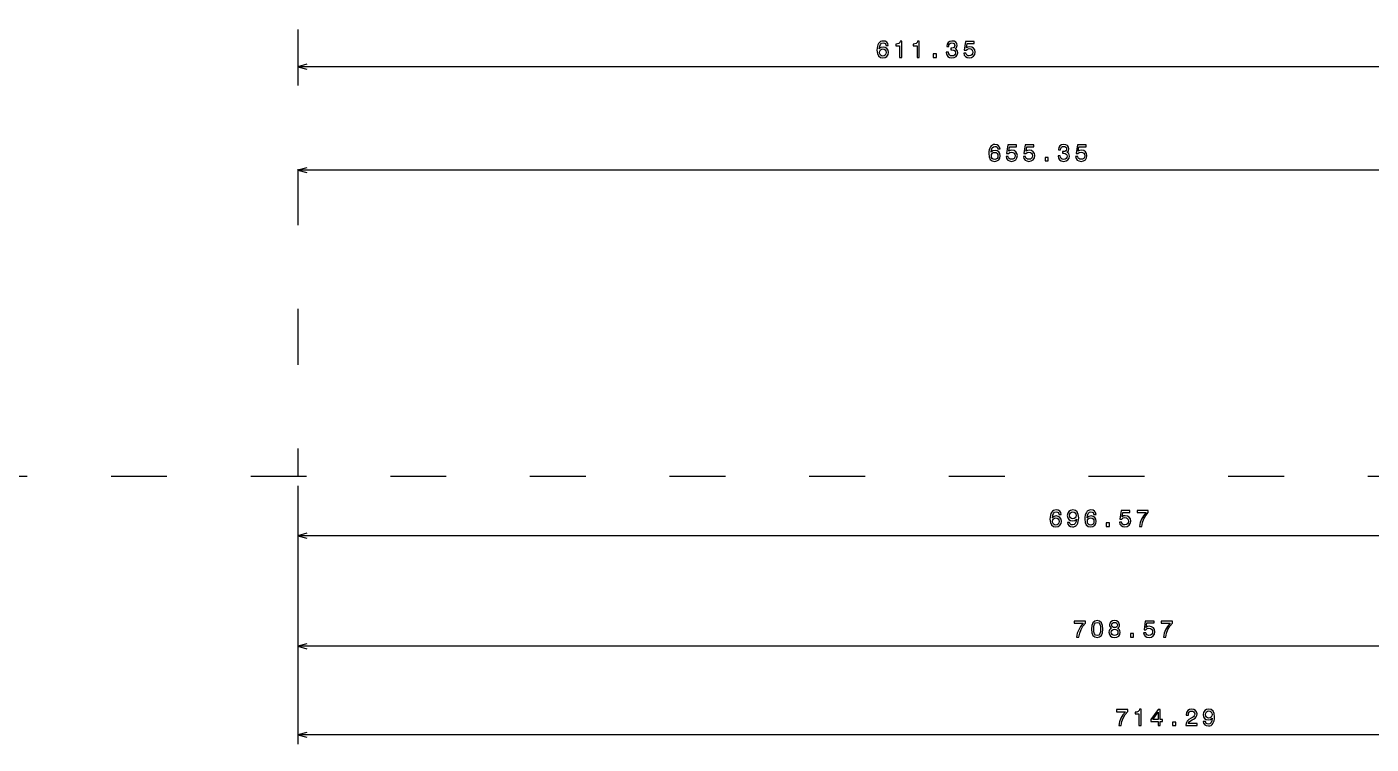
# Model space of a CAD drawing. Extents: x 170 to 1081, y 264 to 588.
# Drawn here: x 527.5 to 816.3, y 284.3 to 438.4 of the extents above; entities that cross this region are included whole.
import ezdxf

# ---------------------------------------------------------------- set-up
doc = ezdxf.new("R2010")
doc.units = 0
doc.linetypes.add('DASHSPACE', pattern=[30, 12, -18])
doc.layers.get('0').update_dxf_attribs({"linetype": 'CONTINUOUS'})

msp = doc.modelspace()

# ---------------------------------------------------------------- linework, layer by layer
at = {"color": 7, "linetype": 'DASHSPACE'}
for p, q in [((585.75769, 527.775024), (585.75769, 341.758179)), ((917.613525, 341.758179), (249.473969, 341.758179))]:
    msp.add_line(p, q, dxfattribs=at)
at = {"color": 7}
for p, q in [((891.431763, 429.79126), (585.75769, 429.79126)), ((913.433472, 407.564575), (585.75769, 407.564575)), ((585.75769, 339.758179), (585.75769, 303.2677)), ((585.75769, 339.758179), (585.75769, 284.254395)), ((934.041138, 329.034424), (585.75769, 329.034424)), ((940.0448, 305.2677), (585.75769, 305.2677)), ((942.902283, 286.254395), (585.75769, 286.254395))]:
    msp.add_line(p, q, dxfattribs=at)
at = {"color": 7, "ltscale": 0.318094}
msp.add_line((585.75769, 339.758179), (585.75769, 327.034424), dxfattribs=at)
at = {"color": 7}
for points in [[(712.590637, 434.348145), (712.494812, 434.756714), (712.272949, 435.059326), (711.929993, 435.250854), (711.486206, 435.316528), (711.18866, 435.281128), (710.931396, 435.185303), (710.704468, 435.029053), (710.512817, 434.807129), (710.361572, 434.529785), (710.25061, 434.191895), (710.179993, 433.793457), (710.15979, 433.344604), (710.240479, 432.628418), (710.48761, 432.109009), (710.886047, 431.796265), (711.430725, 431.69043), (711.919922, 431.781128), (712.293091, 432.018188), (712.535156, 432.391357), (712.620911, 432.865479), (712.535156, 433.344604), (712.303223, 433.712769), (711.945129, 433.944702), (711.501343, 434.025391), (711.022217, 433.924561), (710.664124, 433.637085), (710.739807, 434.191895), (710.901184, 434.59021), (711.148315, 434.827271), (711.491211, 434.907959), (711.743408, 434.867676), (711.935059, 434.761719), (712.061096, 434.585205), (712.126709, 434.348145)], [(712.131714, 432.860474), (712.076233, 432.542725), (711.935059, 432.300659), (711.708069, 432.139282), (711.425659, 432.088867), (711.128113, 432.139282), (710.901184, 432.295532), (710.754944, 432.537598), (710.709534, 432.855347), (710.759949, 433.168091), (710.901184, 433.405151), (711.133179, 433.556396), (711.445862, 433.611816), (711.718201, 433.556396), (711.935059, 433.410156), (712.076233, 433.173096)], [(715.025513, 431.79126), (715.484497, 431.79126), (715.484497, 435.316528), (715.141541, 435.316528), (715.050781, 435.008789), (714.869202, 434.802124), (714.591797, 434.68103), (714.208496, 434.640625), (714.208496, 434.282593), (715.025513, 434.282593)], [(718.761536, 431.79126), (719.220459, 431.79126), (719.220459, 435.316528), (718.877563, 435.316528), (718.786743, 435.008789), (718.605225, 434.802124), (718.32782, 434.68103), (717.94458, 434.640625), (717.94458, 434.282593), (718.761536, 434.282593)], [(725.053467, 432.890625), (725.053467, 432.855347), (725.134155, 432.371216), (725.371216, 432.008179), (725.744385, 431.776123), (726.238647, 431.69043), (726.763123, 431.776123), (727.156494, 431.998047), (727.408691, 432.351074), (727.499451, 432.804932), (727.459106, 433.102539), (727.348145, 433.344604), (727.166626, 433.531128), (726.9245, 433.667358), (727.252319, 433.939697), (727.368347, 434.373413), (727.292664, 434.766724), (727.075806, 435.064331), (726.722778, 435.250854), (726.238647, 435.316528), (725.78479, 435.23584), (725.436768, 435.013916), (725.209839, 434.660889), (725.134155, 434.191895), (725.134155, 434.156494), (725.583008, 434.156494), (725.623352, 434.479248), (725.754517, 434.711304), (725.966309, 434.852539), (726.263855, 434.902954), (726.526123, 434.862549), (726.717773, 434.756714), (726.83374, 434.585205), (726.87915, 434.353271), (726.83374, 434.106079), (726.712708, 433.939697), (726.500854, 433.838867), (726.21344, 433.808594), (726.016724, 433.813599), (726.016724, 433.415161), (726.263855, 433.425293), (726.581604, 433.379883), (726.818604, 433.258789), (726.959839, 433.062134), (727.010254, 432.804932), (726.954773, 432.512451), (726.808533, 432.295532), (726.576538, 432.159424), (726.268921, 432.114014), (725.951172, 432.164429), (725.719177, 432.315796), (725.572937, 432.557861), (725.517456, 432.890625)], [(728.809692, 432.704102), (728.920654, 432.290527), (729.167725, 431.967773), (729.530884, 431.765991), (729.994873, 431.69043), (730.504211, 431.781128), (730.902588, 432.02832), (731.154785, 432.421631), (731.25061, 432.926025), (731.164856, 433.39502), (730.922791, 433.763184), (730.544556, 434.000244), (730.055359, 434.085938), (729.677124, 434.025391), (729.384644, 433.859009), (729.525818, 434.802124), (731.05896, 434.802124), (731.05896, 435.215576), (729.187927, 435.215576), (728.910522, 433.359741), (729.313965, 433.359741), (729.606506, 433.59668), (729.979736, 433.682495), (730.30249, 433.626953), (730.549561, 433.465576), (730.705933, 433.218506), (730.761414, 432.900757), (730.705933, 432.583008), (730.544556, 432.335938), (730.297424, 432.179565), (729.979736, 432.124146), (729.712402, 432.159424), (729.505615, 432.275391), (729.35437, 432.456909), (729.278687, 432.704102)], [(722.240356, 431.79126), (722.93634, 431.79126), (722.93634, 432.542725), (722.240356, 432.542725)], [(736.613281, 412.12146), (736.517456, 412.530029), (736.295532, 412.832642), (735.952576, 413.02417), (735.508789, 413.089844), (735.211243, 413.054443), (734.954041, 412.958618), (734.727051, 412.802368), (734.5354, 412.580444), (734.384155, 412.303101), (734.273193, 411.96521), (734.202576, 411.566772), (734.182373, 411.11792), (734.263062, 410.401733), (734.510254, 409.882324), (734.90863, 409.56958), (735.453308, 409.463745), (735.942505, 409.554443), (736.315674, 409.791504), (736.557739, 410.164673), (736.643494, 410.638794), (736.557739, 411.11792), (736.325806, 411.486084), (735.967712, 411.718018), (735.523926, 411.798706), (735.0448, 411.697876), (734.686768, 411.4104), (734.76239, 411.96521), (734.923767, 412.363525), (735.170898, 412.600586), (735.513794, 412.681274), (735.765991, 412.640991), (735.957642, 412.535034), (736.08374, 412.358521), (736.149292, 412.12146)], [(737.888184, 410.477417), (737.999146, 410.063843), (738.246216, 409.741089), (738.609375, 409.539307), (739.073364, 409.463745), (739.582703, 409.554443), (739.981079, 409.801636), (740.233276, 410.194946), (740.329102, 410.699341), (740.243347, 411.168335), (740.001282, 411.536499), (739.623047, 411.77356), (739.13385, 411.859253), (738.755615, 411.798706), (738.463135, 411.632324), (738.604309, 412.575439), (740.137451, 412.575439), (740.137451, 412.988892), (738.266418, 412.988892), (737.989014, 411.133057), (738.392456, 411.133057), (738.684998, 411.369995), (739.058228, 411.455811), (739.380981, 411.400269), (739.628052, 411.238892), (739.784424, 410.991821), (739.839905, 410.674072), (739.784424, 410.356323), (739.623047, 410.109253), (739.375916, 409.952881), (739.058228, 409.897461), (738.790894, 409.932739), (738.584106, 410.048706), (738.432861, 410.230225), (738.357178, 410.477417)], [(741.624207, 410.477417), (741.735107, 410.063843), (741.9823, 409.741089), (742.345398, 409.539307), (742.809326, 409.463745), (743.318726, 409.554443), (743.717163, 409.801636), (743.969299, 410.194946), (744.065125, 410.699341), (743.97937, 411.168335), (743.737305, 411.536499), (743.35907, 411.77356), (742.869873, 411.859253), (742.491638, 411.798706), (742.199097, 411.632324), (742.340332, 412.575439), (743.873474, 412.575439), (743.873474, 412.988892), (742.002441, 412.988892), (741.725037, 411.133057), (742.12854, 411.133057), (742.421021, 411.369995), (742.794189, 411.455811), (743.117004, 411.400269), (743.364136, 411.238892), (743.520447, 410.991821), (743.575928, 410.674072), (743.520447, 410.356323), (743.35907, 410.109253), (743.111938, 409.952881), (742.794189, 409.897461), (742.526917, 409.932739), (742.32019, 410.048706), (742.168884, 410.230225), (742.093201, 410.477417)], [(749.07605, 410.66394), (749.07605, 410.628662), (749.156738, 410.144531), (749.393799, 409.781494), (749.766968, 409.549438), (750.26123, 409.463745), (750.785706, 409.549438), (751.179077, 409.771362), (751.431274, 410.12439), (751.522034, 410.578247), (751.481689, 410.875854), (751.370728, 411.11792), (751.189209, 411.304443), (750.947083, 411.440674), (751.274902, 411.713013), (751.39093, 412.146729), (751.315247, 412.540039), (751.098389, 412.837646), (750.745361, 413.02417), (750.26123, 413.089844), (749.807373, 413.009155), (749.459351, 412.787231), (749.232422, 412.434204), (749.156738, 411.96521), (749.156738, 411.92981), (749.605591, 411.92981), (749.645935, 412.252563), (749.7771, 412.484619), (749.988892, 412.625854), (750.286438, 412.67627), (750.548706, 412.635864), (750.740356, 412.530029), (750.856323, 412.358521), (750.901733, 412.126587), (750.856323, 411.879395), (750.735291, 411.713013), (750.523438, 411.612183), (750.236023, 411.581909), (750.039307, 411.586914), (750.039307, 411.188477), (750.286438, 411.198608), (750.604187, 411.153198), (750.841187, 411.032104), (750.982422, 410.835449), (751.032837, 410.578247), (750.977356, 410.285767), (750.831116, 410.068848), (750.599121, 409.932739), (750.291504, 409.887329), (749.973755, 409.937744), (749.74176, 410.089111), (749.59552, 410.331177), (749.540039, 410.66394)], [(752.832275, 410.477417), (752.943237, 410.063843), (753.190308, 409.741089), (753.553467, 409.539307), (754.017456, 409.463745), (754.526794, 409.554443), (754.925171, 409.801636), (755.177368, 410.194946), (755.273193, 410.699341), (755.187439, 411.168335), (754.945374, 411.536499), (754.567139, 411.77356), (754.077942, 411.859253), (753.699707, 411.798706), (753.407227, 411.632324), (753.548401, 412.575439), (755.081543, 412.575439), (755.081543, 412.988892), (753.21051, 412.988892), (752.933105, 411.133057), (753.336548, 411.133057), (753.629089, 411.369995), (754.002319, 411.455811), (754.325073, 411.400269), (754.572144, 411.238892), (754.728516, 410.991821), (754.783997, 410.674072), (754.728516, 410.356323), (754.567139, 410.109253), (754.320007, 409.952881), (754.002319, 409.897461), (753.734985, 409.932739), (753.528198, 410.048706), (753.376953, 410.230225), (753.30127, 410.477417)], [(736.154297, 410.633789), (736.098816, 410.31604), (735.957642, 410.073975), (735.730713, 409.912598), (735.448242, 409.862183), (735.150696, 409.912598), (734.923767, 410.068848), (734.777527, 410.310913), (734.732117, 410.628662), (734.782532, 410.941406), (734.923767, 411.178467), (735.155762, 411.329712), (735.468445, 411.385132), (735.740784, 411.329712), (735.957642, 411.183472), (736.098816, 410.946411)], [(746.262939, 409.564575), (746.958923, 409.564575), (746.958923, 410.31604), (746.262939, 410.31604)], [(749.764038, 333.591309), (749.668213, 333.999878), (749.44635, 334.30249), (749.103394, 334.494019), (748.659607, 334.559692), (748.362061, 334.524292), (748.104858, 334.428467), (747.87793, 334.272217), (747.686279, 334.050293), (747.534973, 333.772949), (747.424011, 333.435059), (747.353394, 333.036621), (747.333252, 332.587769), (747.41394, 331.871582), (747.661011, 331.352173), (748.059448, 331.039429), (748.604126, 330.933594), (749.093323, 331.024292), (749.466492, 331.261353), (749.708618, 331.634521), (749.794312, 332.108643), (749.708618, 332.587769), (749.476563, 332.955933), (749.11853, 333.187866), (748.674744, 333.268555), (748.195618, 333.167725), (747.837524, 332.880249), (747.913208, 333.435059), (748.074585, 333.833374), (748.321716, 334.070435), (748.664673, 334.151123), (748.916809, 334.11084), (749.108459, 334.004883), (749.234497, 333.828369), (749.300049, 333.591309)], [(749.305115, 332.103638), (749.249634, 331.785889), (749.108459, 331.543823), (748.88147, 331.382446), (748.59906, 331.332031), (748.301514, 331.382446), (748.074585, 331.538696), (747.928345, 331.780762), (747.882935, 332.098511), (747.93335, 332.411255), (748.074585, 332.648315), (748.30658, 332.799561), (748.619263, 332.85498), (748.891602, 332.799561), (749.108459, 332.65332), (749.249634, 332.41626)], [(751.079346, 331.901855), (751.154968, 331.503418), (751.371826, 331.195801), (751.714783, 331.00415), (752.168701, 330.933594), (752.466187, 330.968872), (752.733521, 331.059692), (752.960449, 331.215942), (753.1521, 331.437866), (753.303406, 331.71521), (753.414368, 332.058228), (753.479919, 332.451538), (753.505127, 332.905518), (753.419373, 333.616577), (753.172241, 334.135986), (752.778931, 334.44873), (752.239258, 334.559692), (751.745056, 334.468872), (751.371826, 334.226807), (751.129761, 333.853638), (751.049072, 333.384521), (751.129761, 332.900391), (751.366821, 332.532227), (751.719849, 332.300293), (752.168701, 332.224609), (752.6427, 332.320435), (753.000793, 332.612915), (752.920105, 332.053101), (752.758728, 331.654785), (752.511597, 331.417725), (752.173706, 331.342041), (751.911499, 331.377319), (751.719849, 331.488281), (751.59375, 331.664795), (751.543335, 331.901855)], [(751.538269, 333.389648), (751.588684, 333.702271), (751.729919, 333.949463), (751.951782, 334.105713), (752.239258, 334.161255), (752.536865, 334.105713), (752.763794, 333.949463), (752.904968, 333.707275), (752.960449, 333.394653), (752.904968, 333.076904), (752.763794, 332.839844), (752.531799, 332.693604), (752.224121, 332.643188), (751.946777, 332.693604), (751.729919, 332.839844), (751.588684, 333.071899)], [(757.236084, 333.591309), (757.140259, 333.999878), (756.918396, 334.30249), (756.575439, 334.494019), (756.131653, 334.559692), (755.834106, 334.524292), (755.576904, 334.428467), (755.349976, 334.272217), (755.158325, 334.050293), (755.007019, 333.772949), (754.896057, 333.435059), (754.825439, 333.036621), (754.805298, 332.587769), (754.885986, 331.871582), (755.133057, 331.352173), (755.531494, 331.039429), (756.076172, 330.933594), (756.565369, 331.024292), (756.938538, 331.261353), (757.180664, 331.634521), (757.266357, 332.108643), (757.180664, 332.587769), (756.948608, 332.955933), (756.590576, 333.187866), (756.14679, 333.268555), (755.667664, 333.167725), (755.30957, 332.880249), (755.385254, 333.435059), (755.546631, 333.833374), (755.793762, 334.070435), (756.136719, 334.151123), (756.388855, 334.11084), (756.580505, 334.004883), (756.706543, 333.828369), (756.772095, 333.591309)], [(756.777161, 332.103638), (756.72168, 331.785889), (756.580505, 331.543823), (756.353516, 331.382446), (756.071106, 331.332031), (755.77356, 331.382446), (755.546631, 331.538696), (755.400391, 331.780762), (755.35498, 332.098511), (755.405396, 332.411255), (755.546631, 332.648315), (755.778625, 332.799561), (756.091309, 332.85498), (756.363647, 332.799561), (756.580505, 332.65332), (756.72168, 332.41626)], [(762.24707, 331.947266), (762.358032, 331.533691), (762.605103, 331.210938), (762.968262, 331.009155), (763.432251, 330.933594), (763.941589, 331.024292), (764.339966, 331.271484), (764.592163, 331.664795), (764.687988, 332.169189), (764.602234, 332.638184), (764.360168, 333.006348), (763.981934, 333.243408), (763.492737, 333.329102), (763.114502, 333.268555), (762.822021, 333.102173), (762.963196, 334.045288), (764.496338, 334.045288), (764.496338, 334.45874), (762.625305, 334.45874), (762.3479, 332.602905), (762.751343, 332.602905), (763.043884, 332.839844), (763.417114, 332.925659), (763.739868, 332.870117), (763.986938, 332.70874), (764.143311, 332.46167), (764.198792, 332.143921), (764.143311, 331.826172), (763.981934, 331.579102), (763.734802, 331.422729), (763.417114, 331.36731), (763.14978, 331.402588), (762.942993, 331.518555), (762.791748, 331.700073), (762.716064, 331.947266)], [(766.532776, 331.034424), (767.042175, 331.034424), (767.208618, 331.866577), (767.501099, 332.643188), (767.914673, 333.36438), (768.454285, 334.040161), (768.454285, 334.45874), (766.053711, 334.45874), (766.053711, 333.999878), (767.970093, 333.999878), (767.415344, 333.31897), (766.996765, 332.60791), (766.704285, 331.85144)], [(759.413757, 331.034424), (760.109741, 331.034424), (760.109741, 331.785889), (759.413757, 331.785889)], [(753.034119, 307.2677), (753.543518, 307.2677), (753.709961, 308.099854), (754.002441, 308.876465), (754.416016, 309.597656), (754.955627, 310.273438), (754.955627, 310.692017), (752.555054, 310.692017), (752.555054, 310.233154), (754.471436, 310.233154), (753.916687, 309.552246), (753.498108, 308.841187), (753.205627, 308.084717)], [(756.255737, 308.977295), (756.331421, 308.185547), (756.56842, 307.620728), (756.946655, 307.277832), (757.471191, 307.16687), (757.990601, 307.277832), (758.368896, 307.620728), (758.60083, 308.185547), (758.681519, 308.977295), (758.60083, 309.764038), (758.505005, 310.076782), (758.368896, 310.333984), (757.990601, 310.67688), (757.471191, 310.792969), (756.946655, 310.67688), (756.56842, 310.328979), (756.331421, 309.764038)], [(756.739868, 308.977295), (756.780273, 309.587524), (756.906311, 310.026367), (757.133301, 310.283569), (757.471191, 310.374268), (757.804016, 310.283569), (758.030945, 310.026367), (758.157043, 309.587524), (758.197388, 308.977295), (758.157043, 308.362061), (758.030945, 307.92334), (757.804016, 307.666138), (757.471191, 307.580322), (757.133301, 307.666138), (756.906311, 307.92334), (756.780273, 308.362061)], [(760.581848, 309.153809), (760.324646, 309.012695), (760.148132, 308.815918), (760.03717, 308.568848), (760.001831, 308.271362), (760.08252, 307.82251), (760.314575, 307.474487), (760.692749, 307.252563), (761.207153, 307.16687), (761.716553, 307.252563), (762.094788, 307.474487), (762.326782, 307.82251), (762.412537, 308.271362), (762.372192, 308.568848), (762.266235, 308.815918), (762.084717, 309.012695), (761.83252, 309.153809), (762.034302, 309.274902), (762.175476, 309.441284), (762.26123, 309.643066), (762.291504, 309.890137), (762.210815, 310.248291), (761.998962, 310.535767), (761.656006, 310.72229), (761.207153, 310.792969), (760.753296, 310.72229), (760.410339, 310.535767), (760.193481, 310.248291), (760.117859, 309.890137), (760.143066, 309.643066), (760.228821, 309.441284)], [(760.596924, 309.849854), (760.637329, 310.071777), (760.758362, 310.243164), (760.949951, 310.349121), (761.207153, 310.389404), (761.459351, 310.349121), (761.651001, 310.243164), (761.772034, 310.071777), (761.817383, 309.849854), (761.772034, 309.622925), (761.651001, 309.446411), (761.459351, 309.330322), (761.207153, 309.295044), (760.949951, 309.335449), (760.758362, 309.446411), (760.637329, 309.622925)], [(767.428528, 308.180542), (767.539429, 307.766968), (767.786621, 307.444214), (768.149719, 307.242432), (768.613647, 307.16687), (769.123047, 307.257568), (769.521484, 307.504761), (769.773621, 307.898071), (769.869446, 308.402466), (769.783691, 308.87146), (769.541626, 309.239624), (769.163391, 309.476685), (768.674194, 309.562378), (768.295959, 309.501831), (768.003418, 309.335449), (768.144653, 310.278564), (769.677795, 310.278564), (769.677795, 310.692017), (767.806763, 310.692017), (767.529358, 308.836182), (767.932861, 308.836182), (768.225342, 309.07312), (768.598511, 309.158936), (768.921326, 309.103394), (769.168457, 308.942017), (769.324768, 308.694946), (769.380249, 308.377197), (769.324768, 308.059448), (769.163391, 307.812378), (768.91626, 307.656006), (768.598511, 307.600586), (768.331238, 307.635864), (768.124512, 307.751831), (767.973206, 307.93335), (767.897522, 308.180542)], [(771.714233, 307.2677), (772.223633, 307.2677), (772.390015, 308.099854), (772.682556, 308.876465), (773.096069, 309.597656), (773.635742, 310.273438), (773.635742, 310.692017), (771.235107, 310.692017), (771.235107, 310.233154), (773.15155, 310.233154), (772.596802, 309.552246), (772.178223, 308.841187), (771.885742, 308.084717)], [(760.486023, 308.281372), (760.531372, 308.548706), (760.677673, 308.750366), (760.904602, 308.881592), (761.207153, 308.92688), (761.504761, 308.881592), (761.731689, 308.750366), (761.87793, 308.548706), (761.928345, 308.281372), (761.87793, 307.993896), (761.731689, 307.7771), (761.504761, 307.635864), (761.207153, 307.590454), (760.904602, 307.635864), (760.677673, 307.7771), (760.531372, 307.993896)], [(764.595215, 307.2677), (765.291199, 307.2677), (765.291199, 308.019165), (764.595215, 308.019165)], [(766.447876, 288.254395), (766.90686, 288.254395), (766.90686, 291.779663), (766.563904, 291.779663), (766.473145, 291.471924), (766.291565, 291.265259), (766.01416, 291.144165), (765.630859, 291.10376), (765.630859, 290.745728), (766.447876, 290.745728)], [(776.516174, 288.254395), (778.921814, 288.254395), (778.921814, 288.68811), (777.020508, 288.68811), (777.126404, 288.925171), (777.307983, 289.121826), (777.867798, 289.479858), (778.165344, 289.631226), (778.498169, 289.848022), (778.735229, 290.10022), (778.871399, 290.397827), (778.921814, 290.735718), (778.83606, 291.159302), (778.59906, 291.492188), (778.235962, 291.703979), (777.766907, 291.779663), (777.282776, 291.693848), (776.914612, 291.456787), (776.677612, 291.078613), (776.596863, 290.579346), (776.596863, 290.508667), (777.055786, 290.508667), (777.055786, 290.549072), (777.101196, 290.891968), (777.237366, 291.144165), (777.454224, 291.305542), (777.741699, 291.360962), (778.03418, 291.310547), (778.251099, 291.18457), (778.392273, 290.987793), (778.442688, 290.740723), (778.40741, 290.508667), (778.311584, 290.312012), (778.150208, 290.140503), (777.928284, 289.989258), (777.630737, 289.827881), (777.136475, 289.515259), (776.788513, 289.182373), (776.581787, 288.778931), (776.516174, 288.269531)], [(780.2724, 289.121826), (780.348022, 288.723389), (780.56488, 288.415771), (780.907837, 288.224121), (781.361694, 288.153564), (781.659302, 288.188843), (781.926575, 288.279663), (782.153503, 288.435913), (782.345154, 288.657837), (782.49646, 288.935181), (782.607422, 289.278198), (782.672974, 289.671509), (782.698181, 290.125488), (782.612427, 290.836548), (782.365356, 291.355957), (781.971924, 291.668701), (781.432312, 291.779663), (780.93811, 291.688843), (780.56488, 291.446777), (780.322815, 291.073608), (780.242126, 290.604492), (780.322815, 290.120361), (780.559875, 289.752197), (780.912842, 289.520264), (781.361694, 289.44458), (781.835815, 289.540405), (782.193848, 289.832886), (782.113159, 289.273071), (781.951782, 288.874756), (781.704651, 288.637695), (781.36676, 288.562012), (781.104492, 288.59729), (780.912842, 288.708252), (780.786804, 288.884766), (780.736328, 289.121826)], [(762.101624, 288.254395), (762.611023, 288.254395), (762.777466, 289.086548), (763.069946, 289.863159), (763.483521, 290.584351), (764.023132, 291.260132), (764.023132, 291.678711), (761.622559, 291.678711), (761.622559, 291.219849), (763.53894, 291.219849), (762.984192, 290.53894), (762.565613, 289.827881), (762.273132, 289.071411)], [(770.552063, 288.254395), (771.005981, 288.254395), (771.005981, 289.121826), (771.505249, 289.121826), (771.505249, 289.525269), (771.005981, 289.525269), (771.005981, 291.678711), (770.546997, 291.678711), (769.013916, 289.565674), (769.013916, 289.121826), (770.552063, 289.121826)], [(769.4375, 289.525269), (770.552063, 291.09375), (770.552063, 289.525269)], [(773.66272, 288.254395), (774.358704, 288.254395), (774.358704, 289.005859), (773.66272, 289.005859)], [(780.731323, 290.609619), (780.781738, 290.922241), (780.922974, 291.169434), (781.144897, 291.325684), (781.432312, 291.381226), (781.729858, 291.325684), (781.956848, 291.169434), (782.098022, 290.927246), (782.153503, 290.614624), (782.098022, 290.296875), (781.956848, 290.059814), (781.724854, 289.913574), (781.417236, 289.863159), (781.139832, 289.913574), (780.922974, 290.059814), (780.781738, 290.29187)]]:
    msp.add_lwpolyline(points, close=True, dxfattribs=at)
for points in [[(587.689514, 430.308838), (585.75769, 429.79126), (587.689514, 429.273682)], [(587.689514, 408.082153), (585.75769, 407.564575), (587.689514, 407.046997)], [(587.689514, 329.552002), (585.75769, 329.034424), (587.689514, 328.516724)], [(587.689514, 305.785278), (585.75769, 305.2677), (587.689514, 304.750122)], [(587.689514, 286.771973), (585.75769, 286.254395), (587.689514, 285.736694)]]:
    msp.add_lwpolyline(points, dxfattribs=at)

doc.saveas('drawing.dxf')
